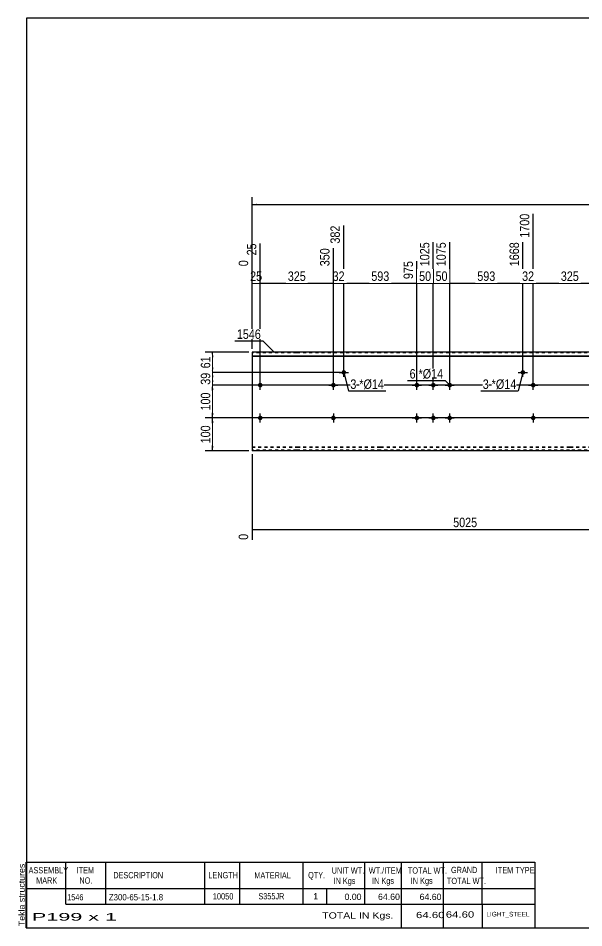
# Model space of a CAD drawing. Header units: millimetres. Extents: x -71 to 331, y -160 to 117.
# Drawn here: x -71.3 to 101.1, y -160.3 to 116.8 of the extents above; entities that cross this region are included whole.
import ezdxf

# ---------------------------------------------------------------- set-up
doc = ezdxf.new("R2010")
doc.units = ezdxf.units.MM
doc.linetypes.add('DXK_LINE_DOT1', pattern=[1.8814, 0.9407, -0.9407])
doc.styles.add('Arial', font='ARIAL.TTF', dxfattribs={"height": 0.2})
doc.styles.add('Arial Narrow', font='ARIALN.TTF', dxfattribs={"height": 0.2})

# ---------------------------------------------------------------- blocks, each defined once
blk = doc.blocks.new('Unknown-627191643-2148')
at = {"color": 5, "linetype": 'Continuous'}
for p, q in [((331.25, 116.75), (-68.75, 116.75)), ((-68.75, 116.75), (-68.75, -160.25)), ((331.25, -160.25), (331.25, 116.75)), ((-68.75, -160.25), (331.25, -160.25))]:
    blk.add_line(p, q, dxfattribs=at)
at = {"color": 174, "linetype": 'Continuous', "style": 'Arial'}
blk.add_text('Tekla structures', height=1.9102, rotation=90, dxfattribs=at).set_placement((-69.25, -159.75))
blk = doc.blocks.new('Bolt-627191643-1223 - 1203')
at = {"linetype": 'Continuous'}
blk.add_hatch(color=3, dxfattribs=at).paths.add_polyline_path([(24.09, 5, -1), (25.49, 5, -1)])
at = {"color": 3, "linetype": 'Continuous'}
for p, q in [((24.79, 3.6), (24.79, 6.4)), ((23.39, 5), (26.19, 5))]:
    blk.add_line(p, q, dxfattribs=at)
blk = doc.blocks.new('Part-627191643-1218 - 1203')
at = {"color": 2, "linetype": 'Continuous'}
for p, q in [((0, 15), (0, -15)), ((13.6, 15), (0, 15)), ((0, 13.94), (13.6, 13.94)), ((39.05, 15), (13.7, 15)), ((13.7, 13.94), (39.05, 13.94)), ((71.34, 15), (39.15, 15)), ((39.15, 13.94), (71.34, 13.94)), ((96.79, 15), (71.44, 15)), ((71.44, 13.94), (96.79, 13.94)), ((119.08, 15), (96.89, 15)), ((96.89, 13.94), (119.08, 13.94)), ((140.58, 15), (119.18, 15)), ((119.18, 13.94), (140.58, 13.94)), ((162.88, 15), (140.68, 15)), ((140.68, 13.94), (162.88, 13.94)), ((189.05, 15), (162.98, 15)), ((162.98, 13.94), (189.05, 13.94)), ((221.35, 15), (189.15, 15)), ((189.15, 13.94), (221.35, 13.94)), ((247.52, 15), (221.45, 15)), ((221.45, 13.94), (247.52, 13.94)), ((261.22, 15), (247.62, 15)), ((247.62, 13.94), (261.22, 13.94)), ((261.22, 13.94), (261.22, 15)), ((261.22, -15), (261.22, 13.94)), ((0, 13.81), (13.6, 13.81)), ((13.7, 13.81), (39.05, 13.81)), ((39.15, 13.81), (71.34, 13.81)), ((71.44, 13.81), (96.79, 13.81)), ((96.89, 13.81), (119.08, 13.81)), ((119.18, 13.81), (140.58, 13.81)), ((140.68, 13.81), (162.88, 13.81)), ((162.98, 13.81), (189.05, 13.81)), ((189.15, 13.81), (221.35, 13.81)), ((221.45, 13.81), (247.52, 13.81)), ((247.62, 13.81), (261.22, 13.81)), ((13.6, -15), (0, -15)), ((39.05, -15), (13.7, -15)), ((71.34, -15), (39.15, -15)), ((96.79, -15), (71.44, -15)), ((119.08, -15), (96.89, -15)), ((140.58, -15), (119.18, -15)), ((162.88, -15), (140.68, -15)), ((189.05, -15), (162.98, -15)), ((221.35, -15), (189.15, -15)), ((247.52, -15), (221.45, -15)), ((261.22, -15), (247.62, -15))]:
    blk.add_line(p, q, dxfattribs=at)
at = {"color": 7, "linetype": 'DXK_LINE_DOT1'}
for p, q in [((13.6, 14.82), (0, 14.82)), ((39.05, 14.82), (13.7, 14.82)), ((71.34, 14.82), (39.15, 14.82)), ((96.79, 14.82), (71.44, 14.82)), ((119.08, 14.82), (96.89, 14.82)), ((140.58, 14.82), (119.18, 14.82)), ((162.88, 14.82), (140.68, 14.82)), ((189.05, 14.82), (162.98, 14.82)), ((221.35, 14.82), (189.15, 14.82)), ((247.52, 14.82), (221.45, 14.82)), ((261.22, 14.82), (247.62, 14.82)), ((0, -13.81), (13.6, -13.81)), ((13.7, -13.81), (39.05, -13.81)), ((39.15, -13.81), (71.34, -13.81)), ((71.44, -13.81), (96.79, -13.81)), ((96.89, -13.81), (119.08, -13.81)), ((119.18, -13.81), (140.58, -13.81)), ((140.68, -13.81), (162.88, -13.81)), ((162.98, -13.81), (189.05, -13.81)), ((189.15, -13.81), (221.35, -13.81)), ((221.45, -13.81), (247.52, -13.81)), ((247.62, -13.81), (261.22, -13.81)), ((0, -13.94), (13.6, -13.94)), ((13.6, -14.82), (0, -14.82)), ((13.7, -13.94), (39.05, -13.94)), ((39.05, -14.82), (13.7, -14.82)), ((39.15, -13.94), (71.34, -13.94)), ((71.34, -14.82), (39.15, -14.82)), ((71.44, -13.94), (96.79, -13.94)), ((96.79, -14.82), (71.44, -14.82)), ((96.89, -13.94), (119.08, -13.94)), ((119.08, -14.82), (96.89, -14.82)), ((119.18, -13.94), (140.58, -13.94)), ((140.58, -14.82), (119.18, -14.82)), ((140.68, -13.94), (162.88, -13.94)), ((162.88, -14.82), (140.68, -14.82)), ((162.98, -13.94), (189.05, -13.94)), ((189.05, -14.82), (162.98, -14.82)), ((189.15, -13.94), (221.35, -13.94)), ((221.35, -14.82), (189.15, -14.82)), ((221.45, -13.94), (247.52, -13.94)), ((247.52, -14.82), (221.45, -14.82)), ((247.62, -13.94), (261.22, -13.94)), ((261.22, -14.82), (247.62, -14.82))]:
    blk.add_line(p, q, dxfattribs=at)
blk = doc.blocks.new('Bolt-627191643-1219 - 1203')
at = {"linetype": 'Continuous'}
for points in [[(49.54, 5, -1), (50.94, 5, -1)], [(54.54, 5, -1), (55.94, 5, -1)], [(59.54, 5, -1), (60.94, 5, -1)], [(49.54, -5, -1), (50.94, -5, -1)], [(54.54, -5, -1), (55.94, -5, -1)], [(59.54, -5, -1), (60.94, -5, -1)]]:
    blk.add_hatch(color=3, dxfattribs=at).paths.add_polyline_path(points)
at = {"color": 3, "linetype": 'Continuous'}
for p, q in [((50.24, 3.6), (50.24, 6.4)), ((55.24, 3.6), (55.24, 6.4)), ((60.24, 3.6), (60.24, 6.4)), ((48.84, 5), (51.64, 5)), ((53.84, 5), (56.64, 5)), ((58.84, 5), (61.64, 5)), ((48.84, -5), (51.64, -5)), ((50.24, -6.4), (50.24, -3.6)), ((53.84, -5), (56.64, -5)), ((55.24, -6.4), (55.24, -3.6)), ((58.84, -5), (61.64, -5)), ((60.24, -6.4), (60.24, -3.6))]:
    blk.add_line(p, q, dxfattribs=at)
blk = doc.blocks.new('Bolt-627191643-1220 - 1203')
at = {"linetype": 'Continuous'}
blk.add_hatch(color=3, dxfattribs=at).paths.add_polyline_path([(27.25, 8.88, -1), (28.65, 8.88, -1)])
at = {"color": 3, "linetype": 'Continuous'}
for p, q in [((26.55, 8.88), (29.35, 8.88)), ((27.95, 7.48), (27.95, 10.28))]:
    blk.add_line(p, q, dxfattribs=at)
blk = doc.blocks.new('Bolt-627191643-1221 - 1203')
at = {"linetype": 'Continuous'}
blk.add_hatch(color=3, dxfattribs=at).paths.add_polyline_path([(81.84, 8.88, -1), (83.24, 8.88, -1)])
at = {"color": 3, "linetype": 'Continuous'}
for p, q in [((81.14, 8.88), (83.94, 8.88)), ((82.54, 7.48), (82.54, 10.28))]:
    blk.add_line(p, q, dxfattribs=at)
blk = doc.blocks.new('Bolt-627191643-1222 - 1203')
at = {"linetype": 'Continuous'}
blk.add_hatch(color=3, dxfattribs=at).paths.add_polyline_path([(25.49, -5, -1), (24.09, -5, -1)])
at = {"color": 3, "linetype": 'Continuous'}
for p, q in [((26.19, -5), (23.39, -5)), ((24.79, -3.6), (24.79, -6.4))]:
    blk.add_line(p, q, dxfattribs=at)
blk = doc.blocks.new('Bolt-627191643-1234 - 1203')
at = {"linetype": 'Continuous'}
blk.add_hatch(color=3, dxfattribs=at).paths.add_polyline_path([(84.99, 5, -1), (86.39, 5, -1)])
at = {"color": 3, "linetype": 'Continuous'}
for p, q in [((85.69, 3.6), (85.69, 6.4)), ((84.29, 5), (87.09, 5))]:
    blk.add_line(p, q, dxfattribs=at)
blk = doc.blocks.new('Bolt-627191643-1235 - 1203')
at = {"linetype": 'Continuous'}
blk.add_hatch(color=3, dxfattribs=at).paths.add_polyline_path([(86.39, -5, -1), (84.99, -5, -1)])
at = {"color": 3, "linetype": 'Continuous'}
for p, q in [((87.09, -5), (84.29, -5)), ((85.69, -3.6), (85.69, -6.4))]:
    blk.add_line(p, q, dxfattribs=at)
blk = doc.blocks.new('Bolt-627191643-1236 - 1203')
at = {"linetype": 'Continuous'}
for points in [[(1.8, 5, -1), (3.2, 5, -1)], [(107.29, 5, -1), (108.69, 5, -1)]]:
    blk.add_hatch(color=3, dxfattribs=at).paths.add_polyline_path(points)
at = {"color": 3, "linetype": 'Continuous'}
for p, q in [((2.5, 3.6), (2.5, 6.4)), ((107.99, 3.6), (107.99, 6.4)), ((3.9, 5), (1.1, 5)), ((109.39, 5), (106.59, 5))]:
    blk.add_line(p, q, dxfattribs=at)
blk = doc.blocks.new('Bolt-627191643-1237 - 1203')
at = {"linetype": 'Continuous'}
for points in [[(1.8, -5, -1), (3.2, -5, -1)], [(107.29, -5, -1), (108.69, -5, -1)]]:
    blk.add_hatch(color=3, dxfattribs=at).paths.add_polyline_path(points)
at = {"color": 3, "linetype": 'Continuous'}
for p, q in [((3.9, -5), (1.1, -5)), ((2.5, -6.4), (2.5, -3.6)), ((109.39, -5), (106.59, -5)), ((107.99, -6.4), (107.99, -3.6))]:
    blk.add_line(p, q, dxfattribs=at)
blk = doc.blocks.new('StraightDimension-627191643-1336 - 1203')
at = {"linetype": 'Continuous'}
blk.add_hatch(color=7, dxfattribs=at).paths.add_polyline_path([(81.04, 36.25), (82.54, 36), (81.04, 35.75)])
at = {"color": 7, "linetype": 'Continuous'}
for p, q in [((60.24, 6), (60.24, 48.51)), ((82.54, 9.88), (82.54, 48.51)), ((60.24, 36), (82.54, 36))]:
    blk.add_line(p, q, dxfattribs=at)
at = {"color": 0, "linetype": 'Continuous'}
blk.add_wipeout([(81.94, 49.11), (77.74, 49.11), (77.74, 40.6), (81.94, 40.6)], dxfattribs=at)
at = {"color": 0}
blk.add_wipeout([(74.73, 36.15), (74.73, 40.35), (68.05, 40.35), (68.05, 36.15)], dxfattribs=at)
at = {"color": 3, "linetype": 'Continuous', "style": 'Arial Narrow'}
blk.add_text('1668', height=2.863, rotation=90.0002, dxfattribs=at).set_placement((81.34, 41.2))
at = {"color": 3, "style": 'Arial Narrow'}
blk.add_text('593', height=2.863, dxfattribs=at).set_placement((68.65, 36.75))
blk = doc.blocks.new('StraightDimension-627191643-1342 - 1203')
at = {"linetype": 'Continuous'}
blk.add_hatch(color=7, dxfattribs=at).paths.add_polyline_path([(1, 36.25), (2.5, 36), (1, 35.75)])
at = {"color": 7, "linetype": 'Continuous'}
for p, q in [((2.5, 6), (2.5, 48.16)), ((0, 16), (0, 43.03)), ((0, 36), (2.5, 36))]:
    blk.add_line(p, q, dxfattribs=at)
at = {"color": 0, "linetype": 'Continuous'}
blk.add_wipeout([(1.9, 48.76), (-2.3, 48.76), (-2.3, 43.9), (1.9, 43.9)], dxfattribs=at)
at = {"color": 0}
blk.add_wipeout([(3.68, 36.15), (3.68, 40.35), (-1.18, 40.35), (-1.18, 36.15)], dxfattribs=at)
at = {"color": 0, "linetype": 'Continuous'}
blk.add_wipeout([(-0.6, 43.63), (-4.8, 43.63), (-4.8, 40.6), (-0.6, 40.6)], dxfattribs=at)
at = {"color": 3, "linetype": 'Continuous', "style": 'Arial Narrow'}
for s, height, p in [('25', 2.863, (1.3, 44.5)), ('0', 2.86, (-1.2, 41.2))]:
    blk.add_text(s, height=height, rotation=90.0002, dxfattribs=at).set_placement(p)
at = {"color": 3, "style": 'Arial Narrow'}
blk.add_text('25', height=2.863, dxfattribs=at).set_placement((-0.58, 36.75))
blk = doc.blocks.new('StraightDimension-627191643-1290 - 1203')
at = {"linetype": 'Continuous'}
blk.add_hatch(color=7, dxfattribs=at).paths.add_polyline_path([(128.38, -38.75), (129.88, -39), (128.38, -39.25)])
at = {"color": 7, "linetype": 'Continuous'}
for p, q in [((129.88, -6), (129.88, -47.61)), ((0, -16), (0, -42.13)), ((0, -39), (129.88, -39))]:
    blk.add_line(p, q, dxfattribs=at)
at = {"color": 0}
blk.add_wipeout([(69.2, -38.85), (69.2, -34.65), (60.69, -34.65), (60.69, -38.85)], dxfattribs=at)
at = {"color": 0, "linetype": 'Continuous'}
for points in [[(-0.6, -39.7), (-4.8, -39.7), (-4.8, -42.73), (-0.6, -42.73)], [(129.28, -39.7), (125.08, -39.7), (125.08, -48.21), (129.28, -48.21)]]:
    blk.add_wipeout(points, dxfattribs=at)
at = {"color": 3, "style": 'Arial Narrow'}
blk.add_text('5025', height=2.863, dxfattribs=at).set_placement((61.29, -38.25))
at = {"color": 3, "linetype": 'Continuous', "style": 'Arial Narrow'}
for s, height, p in [('0', 2.86, (-1.2, -42.13)), ('5025', 2.863, (128.68, -47.61))]:
    blk.add_text(s, height=height, rotation=90.0002, dxfattribs=at).set_placement(p)
blk = doc.blocks.new('StraightDimension-627191643-1383 - 1203')
at = {"linetype": 'Continuous'}
for points in [[(-12.25, 3.5), (-12, 5), (-11.75, 3.5)], [(-11.75, -3.5), (-12, -5), (-12.25, -3.5)]]:
    blk.add_hatch(color=7, dxfattribs=at).paths.add_polyline_path(points)
at = {"color": 7, "linetype": 'Continuous'}
for p, q in [((150.78, 5), (-14.25, 5)), ((-12, -5), (-12, 5)), ((150.78, -5), (-14.25, -5))]:
    blk.add_line(p, q, dxfattribs=at)
at = {"color": 0}
blk.add_wipeout([(-12.15, 3.34), (-16.35, 3.34), (-16.35, -3.34), (-12.15, -3.34)], dxfattribs=at)
at = {"color": 3, "style": 'Arial Narrow'}
blk.add_text('100', height=2.863, rotation=90.0002, dxfattribs=at).set_placement((-12.75, -2.74))
blk = doc.blocks.new('StraightDimension-627191643-1339 - 1203')
at = {"linetype": 'Continuous'}
blk.add_hatch(color=7, dxfattribs=at).paths.add_polyline_path([(48.74, 36.25), (50.24, 36), (48.74, 35.75)])
at = {"color": 7, "linetype": 'Continuous'}
for p, q in [((27.95, 9.88), (27.95, 53.58)), ((50.24, 6), (50.24, 42.78)), ((27.95, 36), (50.24, 36))]:
    blk.add_line(p, q, dxfattribs=at)
at = {"color": 0, "linetype": 'Continuous'}
blk.add_wipeout([(49.64, 43.38), (45.44, 43.38), (45.44, 36.7), (49.64, 36.7)], dxfattribs=at)
at = {"color": 0}
blk.add_wipeout([(42.44, 36.15), (42.44, 40.35), (35.75, 40.35), (35.75, 36.15)], dxfattribs=at)
at = {"color": 3, "linetype": 'Continuous', "style": 'Arial Narrow'}
blk.add_text('975', height=2.863, rotation=90.0002, dxfattribs=at).set_placement((49.04, 37.3))
at = {"color": 3, "style": 'Arial Narrow'}
blk.add_text('593', height=2.863, dxfattribs=at).set_placement((36.35, 36.75))
blk = doc.blocks.new('StraightDimension-627191643-1334 - 1203')
at = {"linetype": 'Continuous'}
blk.add_hatch(color=7, dxfattribs=at).paths.add_polyline_path([(106.49, 36.25), (107.99, 36), (106.49, 35.75)])
at = {"color": 7, "linetype": 'Continuous'}
for p, q in [((85.69, 6), (85.69, 57.21)), ((107.99, 6), (107.99, 44.61)), ((85.69, 36), (107.99, 36))]:
    blk.add_line(p, q, dxfattribs=at)
at = {"color": 0, "linetype": 'Continuous'}
blk.add_wipeout([(107.39, 45.21), (103.19, 45.21), (103.19, 36.7), (107.39, 36.7)], dxfattribs=at)
at = {"color": 0}
blk.add_wipeout([(100.18, 36.15), (100.18, 40.35), (93.5, 40.35), (93.5, 36.15)], dxfattribs=at)
at = {"color": 3, "linetype": 'Continuous', "style": 'Arial Narrow'}
blk.add_text('2025', height=2.863, rotation=90.0002, dxfattribs=at).set_placement((106.79, 37.3))
at = {"color": 3, "style": 'Arial Narrow'}
blk.add_text('325', height=2.863, dxfattribs=at).set_placement((94.1, 36.75))
blk = doc.blocks.new('StraightDimension-627191643-1335 - 1203')
at = {"linetype": 'Continuous'}
blk.add_hatch(color=7, dxfattribs=at).paths.add_polyline_path([(84.19, 36.25), (85.69, 36), (84.19, 35.75)])
at = {"color": 7, "linetype": 'Continuous'}
for p, q in [((85.69, 6), (85.69, 57.21)), ((82.54, 9.88), (82.54, 48.51)), ((82.54, 36), (85.69, 36))]:
    blk.add_line(p, q, dxfattribs=at)
at = {"color": 0, "linetype": 'Continuous'}
blk.add_wipeout([(85.09, 57.81), (80.89, 57.81), (80.89, 49.3), (85.09, 49.3)], dxfattribs=at)
at = {"color": 0}
blk.add_wipeout([(86.54, 36.15), (86.54, 40.35), (81.69, 40.35), (81.69, 36.15)], dxfattribs=at)
at = {"color": 3, "linetype": 'Continuous', "style": 'Arial Narrow'}
blk.add_text('1700', height=2.863, rotation=90.0002, dxfattribs=at).set_placement((84.49, 49.9))
at = {"color": 3, "style": 'Arial Narrow'}
blk.add_text('32', height=2.863, dxfattribs=at).set_placement((82.29, 36.75))
blk = doc.blocks.new('StraightDimension-627191643-1337 - 1203')
at = {"linetype": 'Continuous'}
blk.add_hatch(color=7, dxfattribs=at).paths.add_polyline_path([(58.74, 36.25), (60.24, 36), (58.74, 35.75)])
at = {"color": 7, "linetype": 'Continuous'}
for p, q in [((55.24, 6), (55.24, 48.51)), ((60.24, 6), (60.24, 48.51)), ((55.24, 36), (60.24, 36))]:
    blk.add_line(p, q, dxfattribs=at)
at = {"color": 0}
blk.add_wipeout([(60.17, 36.15), (60.17, 40.35), (55.32, 40.35), (55.32, 36.15)], dxfattribs=at)
at = {"color": 0, "linetype": 'Continuous'}
blk.add_wipeout([(59.64, 49.11), (55.44, 49.11), (55.44, 40.6), (59.64, 40.6)], dxfattribs=at)
at = {"color": 3, "linetype": 'Continuous', "style": 'Arial Narrow'}
blk.add_text('1075', height=2.863, rotation=90.0002, dxfattribs=at).set_placement((59.04, 41.2))
at = {"color": 3, "style": 'Arial Narrow'}
blk.add_text('50', height=2.863, dxfattribs=at).set_placement((55.92, 36.75))
blk = doc.blocks.new('StraightDimension-627191643-1338 - 1203')
at = {"linetype": 'Continuous'}
blk.add_hatch(color=7, dxfattribs=at).paths.add_polyline_path([(53.74, 36.25), (55.24, 36), (53.74, 35.75)])
at = {"color": 7, "linetype": 'Continuous'}
for p, q in [((55.24, 6), (55.24, 48.51)), ((50.24, 6), (50.24, 42.78)), ((50.24, 36), (55.24, 36))]:
    blk.add_line(p, q, dxfattribs=at)
at = {"color": 0}
blk.add_wipeout([(55.17, 36.15), (55.17, 40.35), (50.32, 40.35), (50.32, 36.15)], dxfattribs=at)
at = {"color": 0, "linetype": 'Continuous'}
blk.add_wipeout([(54.64, 49.11), (50.44, 49.11), (50.44, 40.6), (54.64, 40.6)], dxfattribs=at)
at = {"color": 3, "linetype": 'Continuous', "style": 'Arial Narrow'}
blk.add_text('1025', height=2.863, rotation=90.0002, dxfattribs=at).set_placement((54.04, 41.2))
at = {"color": 3, "style": 'Arial Narrow'}
blk.add_text('50', height=2.863, dxfattribs=at).set_placement((50.92, 36.75))
blk = doc.blocks.new('StraightDimension-627191643-1340 - 1203')
at = {"linetype": 'Continuous'}
blk.add_hatch(color=7, dxfattribs=at).paths.add_polyline_path([(26.45, 36.25), (27.95, 36), (26.45, 35.75)])
at = {"color": 7, "linetype": 'Continuous'}
for p, q in [((27.95, 9.88), (27.95, 53.58)), ((24.79, 6), (24.79, 46.68)), ((24.79, 36), (27.95, 36))]:
    blk.add_line(p, q, dxfattribs=at)
at = {"color": 0, "linetype": 'Continuous'}
blk.add_wipeout([(27.35, 54.18), (23.15, 54.18), (23.15, 47.5), (27.35, 47.5)], dxfattribs=at)
at = {"color": 0}
blk.add_wipeout([(28.8, 36.15), (28.8, 40.35), (23.94, 40.35), (23.94, 36.15)], dxfattribs=at)
at = {"color": 3, "linetype": 'Continuous', "style": 'Arial Narrow'}
blk.add_text('382', height=2.863, rotation=90.0002, dxfattribs=at).set_placement((26.75, 48.1))
at = {"color": 3, "style": 'Arial Narrow'}
blk.add_text('32', height=2.863, dxfattribs=at).set_placement((24.54, 36.75))
blk = doc.blocks.new('StraightDimension-627191643-1341 - 1203')
at = {"linetype": 'Continuous'}
blk.add_hatch(color=7, dxfattribs=at).paths.add_polyline_path([(23.29, 36.25), (24.79, 36), (23.29, 35.75)])
at = {"color": 7, "linetype": 'Continuous'}
for p, q in [((2.5, 6), (2.5, 48.16)), ((24.79, 6), (24.79, 46.68)), ((2.5, 36), (24.79, 36))]:
    blk.add_line(p, q, dxfattribs=at)
at = {"color": 0, "linetype": 'Continuous'}
blk.add_wipeout([(24.19, 47.28), (19.99, 47.28), (19.99, 40.6), (24.19, 40.6)], dxfattribs=at)
at = {"color": 0}
blk.add_wipeout([(16.99, 36.15), (16.99, 40.35), (10.3, 40.35), (10.3, 36.15)], dxfattribs=at)
at = {"color": 3, "linetype": 'Continuous', "style": 'Arial Narrow'}
blk.add_text('350', height=2.863, rotation=90.0002, dxfattribs=at).set_placement((23.59, 41.2))
at = {"color": 3, "style": 'Arial Narrow'}
blk.add_text('325', height=2.863, dxfattribs=at).set_placement((10.9, 36.75))
blk = doc.blocks.new('StraightDimension-627191643-1381 - 1203')
at = {"linetype": 'Continuous'}
for points in [[(-12.25, 13.5), (-12, 15), (-11.75, 13.5)], [(-11.75, 10.38), (-12, 8.88), (-12.25, 10.38)]]:
    blk.add_hatch(color=7, dxfattribs=at).paths.add_polyline_path(points)
at = {"color": 7, "linetype": 'Continuous'}
for p, q in [((-1, 15), (-14.25, 15)), ((-12, 8.88), (-12, 15)), ((26.95, 8.88), (-14.25, 8.88))]:
    blk.add_line(p, q, dxfattribs=at)
at = {"color": 0}
blk.add_wipeout([(-12.15, 14.37), (-16.35, 14.37), (-16.35, 9.51), (-12.15, 9.51)], dxfattribs=at)
at = {"color": 3, "style": 'Arial Narrow'}
blk.add_text('61', height=2.863, rotation=90.0002, dxfattribs=at).set_placement((-12.75, 10.11))
blk = doc.blocks.new('StraightDimension-627191643-1382 - 1203')
at = {"linetype": 'Continuous'}
for points in [[(-12.25, 7.38), (-12, 8.88), (-11.75, 7.38)], [(-11.75, 6.5), (-12, 5), (-12.25, 6.5)]]:
    blk.add_hatch(color=7, dxfattribs=at).paths.add_polyline_path(points)
at = {"color": 7, "linetype": 'Continuous'}
for p, q in [((26.95, 8.88), (-14.25, 8.88)), ((-12, 5), (-12, 8.88)), ((150.78, 5), (-14.25, 5))]:
    blk.add_line(p, q, dxfattribs=at)
at = {"color": 0}
blk.add_wipeout([(-12.15, 9.37), (-16.35, 9.37), (-16.35, 4.51), (-12.15, 4.51)], dxfattribs=at)
at = {"color": 3, "style": 'Arial Narrow'}
blk.add_text('39', height=2.863, rotation=90.0002, dxfattribs=at).set_placement((-12.75, 5.11))
blk = doc.blocks.new('StraightDimension-627191643-1384 - 1203')
at = {"linetype": 'Continuous'}
for points in [[(-12.25, -6.5), (-12, -5), (-11.75, -6.5)], [(-11.75, -13.5), (-12, -15), (-12.25, -13.5)]]:
    blk.add_hatch(color=7, dxfattribs=at).paths.add_polyline_path(points)
at = {"color": 7, "linetype": 'Continuous'}
for p, q in [((150.78, -5), (-14.25, -5)), ((-12, -15), (-12, -5)), ((-1, -15), (-14.25, -15))]:
    blk.add_line(p, q, dxfattribs=at)
at = {"color": 0}
blk.add_wipeout([(-12.15, -6.66), (-16.35, -6.66), (-16.35, -13.34), (-12.15, -13.34)], dxfattribs=at)
at = {"color": 3, "style": 'Arial Narrow'}
blk.add_text('100', height=2.863, rotation=90.0002, dxfattribs=at).set_placement((-12.75, -12.74))
blk = doc.blocks.new('StraightDimension-627191643-1425 - 1203')
at = {"linetype": 'Continuous'}
for points in [[(1.5, 59.75), (0, 60), (1.5, 60.25)], [(259.72, 60.25), (261.22, 60), (259.72, 59.75)]]:
    blk.add_hatch(color=7, dxfattribs=at).paths.add_polyline_path(points)
at = {"color": 7, "linetype": 'Continuous'}
for p, q in [((0, 16), (0, 62.25)), ((261.22, 16), (261.22, 62.25)), ((0, 60), (261.22, 60))]:
    blk.add_line(p, q, dxfattribs=at)
at = {"color": 0}
blk.add_wipeout([(135.78, 60.15), (135.78, 64.35), (125.44, 64.35), (125.44, 60.15)], dxfattribs=at)
at = {"color": 3, "style": 'Arial Narrow'}
blk.add_text('10050', height=2.863, dxfattribs=at).set_placement((126.04, 60.75))
blk = doc.blocks.new('CBS_BOM-627191643-2219')
at = {"color": 7, "linetype": 'Continuous'}
for p, q in [((-68.78, -148.28), (-68.78, -140.28)), ((-68.78, -140.28), (86.14, -140.28)), ((-56.78, -148.28), (-56.78, -140.28)), ((-44.59, -148.28), (-44.59, -140.28)), ((-14.43, -148.28), (-14.43, -140.28)), ((-3.75, -148.28), (-3.75, -140.28)), ((15.57, -148.28), (15.57, -140.28)), ((34.37, -148.28), (34.37, -140.28)), ((45.58, -148.28), (45.58, -140.28)), ((58.37, -148.28), (58.37, -140.28)), ((70.12, -148.28), (70.12, -140.28)), ((86.14, -140.29), (86.14, -148.27)), ((-68.78, -148.28), (86.14, -148.28)), ((-68.78, -153.08), (-68.78, -148.28)), ((-56.78, -153.08), (-56.78, -148.28)), ((-44.59, -153.08), (-44.59, -148.28)), ((-14.43, -153.08), (-14.43, -148.28)), ((-3.75, -153.08), (-3.75, -148.28)), ((15.57, -153.08), (15.57, -148.28)), ((22.83, -153.08), (22.83, -148.28)), ((34.37, -153.08), (34.37, -148.28)), ((45.58, -153.08), (45.58, -148.28)), ((58.37, -153.08), (58.37, -148.28)), ((70.14, -153.08), (70.14, -148.28)), ((86.14, -148.28), (86.14, -153.08)), ((-68.78, -160.28), (-68.78, -153.1)), ((-56.78, -153.08), (86.14, -153.08)), ((45.58, -160.28), (45.58, -153.1)), ((58.37, -160.28), (58.37, -153.1)), ((70.18, -160.28), (70.18, -153.1)), ((86.14, -153.08), (86.14, -160.28)), ((-68.78, -160.28), (86.14, -160.28))]:
    blk.add_line(p, q, dxfattribs=at)
at = {"color": 3, "linetype": 'Continuous', "style": 'Arial'}
for s, height, width, p in [('ASSEMBLY', 1.91, 0.7, (-68.1, -143.71)), ('ITEM', 1.91, 0.8, (-53.45, -143.71)), ('DESCRIPTION', 1.9102, 0.8, (-42.27, -145.21)), ('LENGTH', 1.91, 0.7, (-13.32, -145.21)), ('MATERIAL', 1.91, 0.8, (0.7, -145.26)), ('QTY.', 1.91, 0.8, (17.09, -145.18)), ('UNIT WT.', 1.91, 0.7, (24.26, -143.78)), ('WT./ITEM', 1.91, 0.7, (35.55, -143.78)), ('TOTAL WT.', 1.91, 0.7, (47.49, -143.78)), ('GRAND', 1.91, 0.8, (60.64, -143.62)), ('ITEM TYPE', 1.91, 0.7, (74.28, -143.7)), ('MARK', 1.91, 0.8, (-65.78, -146.84)), ('NO.', 1.91, 0.8, (-52.6, -146.84)), ('IN Kgs', 1.91, 0.8, (24.84, -146.92)), ('IN Kgs', 1.91, 0.8, (36.59, -146.92)), ('IN Kgs', 1.91, 0.8, (48.38, -146.92)), ('TOTAL WT.', 1.91, 0.7, (59.38, -146.96))]:
    blk.add_text(s, height=height, dxfattribs=dict(at, width=width)).set_placement(p)
at = {"color": 7, "linetype": 'Continuous', "style": 'Arial'}
for s, height, width, p in [('1546', 1.91, 0.8, (-56.32, -151.93)), ('Z300-65-15-1.8', 1.9102, 0.9, (-43.65, -151.93)), ('10050', 1.91, 0.85, (-11.97, -151.65)), ('S355JR', 1.91, 0.8, (1.94, -151.62))]:
    blk.add_text(s, height=height, dxfattribs=dict(at, width=width)).set_placement(p)
for s, p in [('1', (18.66, -151.62)), ('0.00', (28.17, -151.81)), ('64.60', (38.39, -151.78)), ('64.60', (51.06, -151.81))]:
    blk.add_text(s, height=1.91, dxfattribs=at).set_placement(p)
at = {"color": 6, "linetype": 'Continuous', "style": 'Arial'}
for s, height, width, p in [('P199 x 1', 2.292, 2.05, (-67.06, -158.09)), ('TOTAL IN Kgs.', 1.9102, 1.2, (21.38, -157.48)), ('64.60', 1.91, 1.3, (49.97, -157.33)), ('64.60', 1.91, 1.3, (59.04, -157.17))]:
    blk.add_text(s, height=height, dxfattribs=dict(at, width=width)).set_placement(p)
blk.add_text('LIGHT_STEEL', height=1.4135, dxfattribs=at).set_placement((71.39, -156.83))
blk = doc.blocks.new('Mark-627191643-1475 - 1203')
at = {"color": 0}
blk.add_wipeout([(49.84, 7.01), (49.84, 10.01), (48.01, 10.01), (48.01, 7.01)], dxfattribs=at)
blk.add_wipeout([(49.84, 7.01), (49.84, 10.01), (48.01, 10.01), (48.01, 7.01)], dxfattribs=at)
blk.add_wipeout([(52.02, 7.01), (52.02, 10.01), (50.74, 10.01), (50.74, 7.01)], dxfattribs=at)
blk.add_wipeout([(52.02, 7.01), (52.02, 10.01), (50.74, 10.01), (50.74, 7.01)], dxfattribs=at)
at = {"color": 3, "style": 'Arial Narrow'}
blk.add_text('6', height=2.86, dxfattribs=at).set_placement((48.01, 7.01))
at = {"color": 0}
blk.add_wipeout([(58.23, 7.01), (58.23, 10.01), (52.02, 10.01), (52.02, 7.01)], dxfattribs=at)
blk.add_wipeout([(58.23, 7.01), (58.23, 10.01), (52.02, 10.01), (52.02, 7.01)], dxfattribs=at)
at = {"color": 7, "linetype": 'Continuous'}
for p in [(47.41, 6.41), (60.24, 5)]:
    blk.add_line(p, (58.83, 6.41), dxfattribs=at)
at = {"color": 3, "style": 'Arial Narrow'}
for s, height, p in [('*', 2.86, (50.74, 7.01)), ('Ø14', 2.863, (52.02, 7.01))]:
    blk.add_text(s, height=height, dxfattribs=at).set_placement(p)
blk = doc.blocks.new('Mark-627191643-1428 - 1203')
at = {"color": 0}
blk.add_wipeout([(2.69, 19.09), (2.69, 22.09), (-4.63, 22.09), (-4.63, 19.09)], dxfattribs=at)
blk.add_wipeout([(2.69, 19.09), (2.69, 22.09), (-4.63, 22.09), (-4.63, 19.09)], dxfattribs=at)
at = {"color": 7, "linetype": 'Continuous'}
for p in [(-5.23, 18.49), (6.82, 14.95)]:
    blk.add_line(p, (3.29, 18.49), dxfattribs=at)
at = {"color": 3, "style": 'Arial Narrow'}
blk.add_text('1546', height=2.863, dxfattribs=at).set_placement((-4.63, 19.09))
blk = doc.blocks.new('MarkSet-627191643-1447 - 1203')
at = {"color": 0}
blk.add_wipeout([(72.13, 3.86), (72.13, 6.86), (70.3, 6.86), (70.3, 3.86)], dxfattribs=at)
blk.add_wipeout([(72.13, 3.86), (72.13, 6.86), (70.3, 6.86), (70.3, 3.86)], dxfattribs=at)
blk.add_wipeout([(74.31, 3.86), (74.31, 6.86), (73.03, 6.86), (73.03, 3.86)], dxfattribs=at)
blk.add_wipeout([(74.31, 3.86), (74.31, 6.86), (73.03, 6.86), (73.03, 3.86)], dxfattribs=at)
at = {"color": 3, "style": 'Arial Narrow'}
blk.add_text('3', height=2.86, dxfattribs=at).set_placement((70.3, 3.86))
at = {"color": 0}
blk.add_wipeout([(80.52, 3.86), (80.52, 6.86), (74.31, 6.86), (74.31, 3.86)], dxfattribs=at)
blk.add_wipeout([(80.52, 3.86), (80.52, 6.86), (74.31, 6.86), (74.31, 3.86)], dxfattribs=at)
at = {"color": 7, "linetype": 'Continuous'}
for p in [(82.54, 8.88), (69.7, 3.26)]:
    blk.add_line(p, (81.12, 3.26), dxfattribs=at)
at = {"color": 3, "style": 'Arial Narrow'}
for s, height, p in [('*', 2.86, (73.03, 3.86)), ('Ø14', 2.863, (74.31, 3.86))]:
    blk.add_text(s, height=height, dxfattribs=at).set_placement(p)
blk = doc.blocks.new('MarkSet-627191643-1440 - 1203')
at = {"color": 0}
blk.add_wipeout([(31.79, 3.86), (31.79, 6.86), (29.96, 6.86), (29.96, 3.86)], dxfattribs=at)
blk.add_wipeout([(31.79, 3.86), (31.79, 6.86), (29.96, 6.86), (29.96, 3.86)], dxfattribs=at)
at = {"color": 7, "linetype": 'Continuous'}
blk.add_line((27.95, 8.88), (29.36, 3.26), dxfattribs=at)
at = {"color": 0}
blk.add_wipeout([(33.97, 3.86), (33.97, 6.86), (32.69, 6.86), (32.69, 3.86)], dxfattribs=at)
blk.add_wipeout([(33.97, 3.86), (33.97, 6.86), (32.69, 6.86), (32.69, 3.86)], dxfattribs=at)
at = {"color": 3, "style": 'Arial Narrow'}
blk.add_text('3', height=2.86, dxfattribs=at).set_placement((29.96, 3.86))
at = {"color": 0}
blk.add_wipeout([(40.18, 3.86), (40.18, 6.86), (33.97, 6.86), (33.97, 3.86)], dxfattribs=at)
blk.add_wipeout([(40.18, 3.86), (40.18, 6.86), (33.97, 6.86), (33.97, 3.86)], dxfattribs=at)
at = {"color": 7, "linetype": 'Continuous'}
blk.add_line((29.36, 3.26), (40.78, 3.26), dxfattribs=at)
at = {"color": 3, "style": 'Arial Narrow'}
for s, height, p in [('*', 2.86, (32.69, 3.86)), ('Ø14', 2.863, (33.97, 3.86))]:
    blk.add_text(s, height=height, dxfattribs=at).set_placement(p)

msp = doc.modelspace()

# ---------------------------------------------------------------- block references
for name in ['Unknown-627191643-2148', 'Part-627191643-1218 - 1203', 'Bolt-627191643-1220 - 1203', 'Bolt-627191643-1221 - 1203', 'Bolt-627191643-1236 - 1203', 'Bolt-627191643-1223 - 1203', 'Bolt-627191643-1219 - 1203', 'Bolt-627191643-1234 - 1203', 'Bolt-627191643-1237 - 1203', 'Bolt-627191643-1222 - 1203', 'Bolt-627191643-1235 - 1203', 'CBS_BOM-627191643-2219']:
    msp.add_blockref(name, (0, 0))

# ---------------------------------------------------------------- next in the draw order: block references
for name in ['StraightDimension-627191643-1342 - 1203', 'StraightDimension-627191643-1336 - 1203', 'StraightDimension-627191643-1290 - 1203']:
    msp.add_blockref(name, (0, 0))

# ---------------------------------------------------------------- next in the draw order: block references
msp.add_blockref('StraightDimension-627191643-1383 - 1203', (0, 0))

# ---------------------------------------------------------------- next in the draw order: block references
for name in ['StraightDimension-627191643-1334 - 1203', 'StraightDimension-627191643-1339 - 1203', 'StraightDimension-627191643-1337 - 1203', 'StraightDimension-627191643-1384 - 1203']:
    msp.add_blockref(name, (0, 0))

# ---------------------------------------------------------------- next in the draw order: block references
for name in ['StraightDimension-627191643-1335 - 1203', 'StraightDimension-627191643-1340 - 1203', 'StraightDimension-627191643-1338 - 1203']:
    msp.add_blockref(name, (0, 0))

# ---------------------------------------------------------------- next in the draw order: block references
msp.add_blockref('StraightDimension-627191643-1341 - 1203', (0, 0))

# ---------------------------------------------------------------- next in the draw order: block references
msp.add_blockref('StraightDimension-627191643-1381 - 1203', (0, 0))

# ---------------------------------------------------------------- next in the draw order: block references
for name in ['StraightDimension-627191643-1425 - 1203', 'StraightDimension-627191643-1382 - 1203']:
    msp.add_blockref(name, (0, 0))

# ---------------------------------------------------------------- next in the draw order: block references
for name in ['Mark-627191643-1428 - 1203', 'MarkSet-627191643-1440 - 1203', 'Mark-627191643-1475 - 1203', 'MarkSet-627191643-1447 - 1203']:
    msp.add_blockref(name, (0, 0))

doc.saveas('drawing.dxf')
